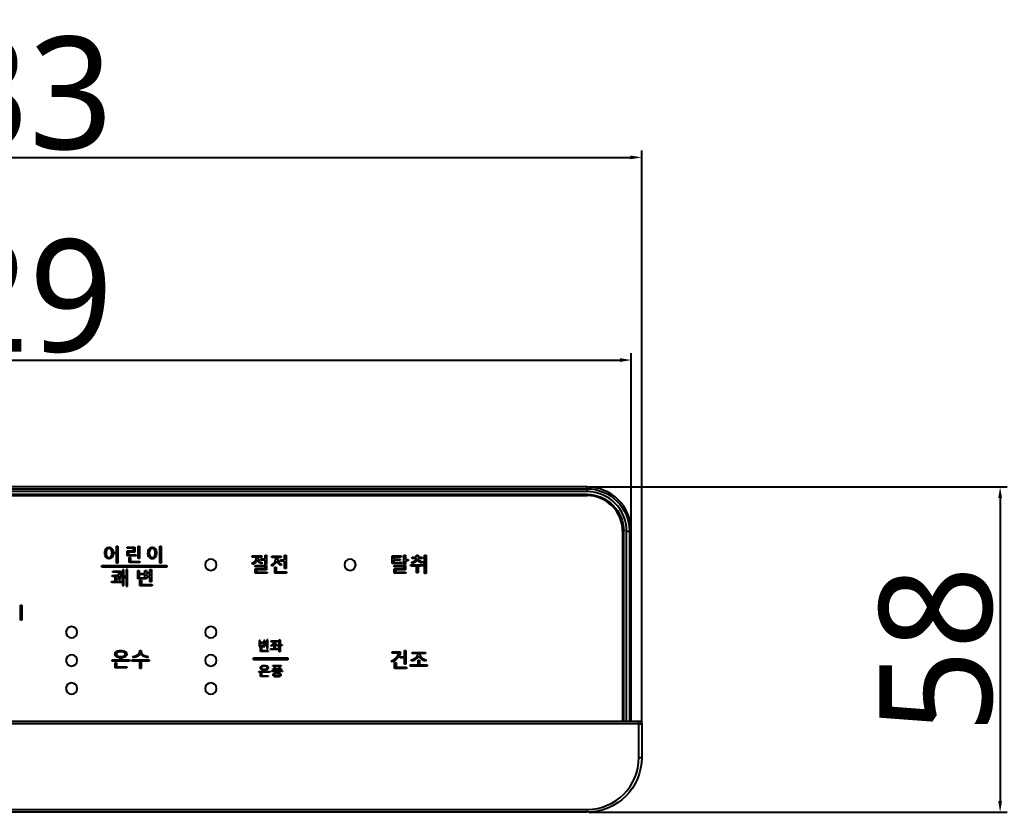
# Model space of a CAD drawing. Header units: millimetres. Extents: x 28 to 2363, y 8 to 1657.
# Drawn here: x 530.9 to 706.9, y 1216.5 to 1357.4 of the extents above; entities that cross this region are included whole.
import ezdxf

# ---------------------------------------------------------------- set-up
doc = ezdxf.new("R2010")
doc.units = ezdxf.units.MM
doc.layers.get('Defpoints').update_dxf_attribs({"linetype": 'CONTINUOUS'})
doc.layers.add('1LINE', color=7, linetype='CONTINUOUS')
doc.styles.add('Annotative', font='malgun.ttf')
doc.dimstyles.new('WOO', dxfattribs={"dimtxt": 20, "dimasz": 2, "dimexe": 1.25, "dimexo": 0.3, "dimgap": 1, "dimtad": 1, "dimdec": 1, "dimzin": 1, "dimdsep": 46, "dimtxsty": 'Annotative', "dimcen": 0, "dimclrd": 1, "dimclre": 1, "dimclrt": 2, "dimadec": 0, "dimazin": 0, "dimtfac": 1, "dimtdec": 1, "dimtofl": 0, "dimtmove": 0, "dimatfit": 3, "dimfxl": 0, "dimarcsym": 0})

# ---------------------------------------------------------------- blocks, each defined once
blk = doc.blocks.new('*D7')
at = {"layer": '1LINE', "color": 1, "lineweight": -2}
for p, q in [((632.02, 1274.36), (706.37, 1274.36)), ((705.12, 1272.36), (705.12, 1218.53)), ((632.02, 1216.53), (706.37, 1216.53))]:
    blk.add_line(p, q, dxfattribs=at)
at = {"layer": '1LINE', "color": 1}
for points in [[(704.79, 1272.36), (705.46, 1272.36), (705.12, 1274.36)], [(704.79, 1218.53), (705.46, 1218.53), (705.12, 1216.53)]]:
    blk.add_solid(points, dxfattribs=at)
at = {"layer": 'Defpoints', "color": 0}
for p in [(631.72, 1274.36), (631.72, 1216.53), (705.12, 1216.53)]:
    blk.add_point(p, dxfattribs=at)
at = {"layer": '1LINE', "color": 2, "insert": (693.79, 1245.45), "char_height": 20, "attachment_point": 5, "rotation": 90, "style": 'Annotative'}
blk.add_mtext('58', dxfattribs=at)
blk = doc.blocks.new('*D8')
at = {"layer": '1LINE', "color": 1, "lineweight": -2}
for p, q in [((410.63, 1266.82), (410.63, 1298.16)), ((639.57, 1266.82), (639.57, 1298.16)), ((412.63, 1296.91), (637.57, 1296.91))]:
    blk.add_line(p, q, dxfattribs=at)
at = {"layer": '1LINE', "color": 1}
for points in [[(412.63, 1297.25), (412.63, 1296.58), (410.63, 1296.91)], [(637.57, 1297.25), (637.57, 1296.58), (639.57, 1296.91)]]:
    blk.add_solid(points, dxfattribs=at)
at = {"layer": 'Defpoints', "color": 0}
for p in [(639.57, 1296.91), (410.63, 1266.52), (639.57, 1266.52)]:
    blk.add_point(p, dxfattribs=at)
at = {"layer": '1LINE', "color": 2, "insert": (525.1, 1308.25), "char_height": 20, "attachment_point": 5, "style": 'Annotative'}
blk.add_mtext('229', dxfattribs=at)
blk = doc.blocks.new('*D10')
at = {"layer": '1LINE', "color": 1, "lineweight": -2}
for p, q in [((408.77, 1232.53), (408.77, 1334.19)), ((641.42, 1232.53), (641.42, 1334.19)), ((410.77, 1332.94), (639.42, 1332.94))]:
    blk.add_line(p, q, dxfattribs=at)
at = {"layer": '1LINE', "color": 1}
for points in [[(410.77, 1333.28), (410.77, 1332.61), (408.77, 1332.94)], [(639.42, 1333.28), (639.42, 1332.61), (641.42, 1332.94)]]:
    blk.add_solid(points, dxfattribs=at)
at = {"layer": 'Defpoints', "color": 0}
for p in [(641.42, 1332.94), (408.77, 1232.23), (641.42, 1232.23)]:
    blk.add_point(p, dxfattribs=at)
at = {"layer": '1LINE', "color": 2, "insert": (525.1, 1344.28), "char_height": 20, "attachment_point": 5, "style": 'Annotative'}
blk.add_mtext('233', dxfattribs=at)

msp = doc.modelspace()

# ---------------------------------------------------------------- linework, layer by layer
at = {"layer": '1LINE', "linetype": 'Continuous'}
for p, q in [((631.72, 1274.36), (418.47, 1274.36)), ((631.72, 1274.03), (631.72, 1274.36)), ((418.47, 1274.03), (631.72, 1274.03)), ((631.72, 1273.53), (418.47, 1273.53)), ((631.72, 1273.02), (418.47, 1273.02)), ((418.47, 1272.82), (631.72, 1272.82)), ((631.72, 1274.03), (631.72, 1273.53)), ((638.02, 1266.52), (638.02, 1232.73)), ((638.22, 1232.73), (638.22, 1266.52)), ((638.73, 1232.73), (638.73, 1266.52)), ((638.73, 1266.52), (639.23, 1266.52)), ((639.57, 1266.52), (639.23, 1266.52)), ((639.23, 1266.52), (639.23, 1232.73)), ((639.57, 1232.73), (639.57, 1266.52)), ((548.07, 1262.72), (548.07, 1263.83)), ((548.07, 1263.83), (548.3, 1263.83)), ((548.3, 1263.83), (548.3, 1260.83)), ((551.93, 1261.64), (551.93, 1263.83)), ((551.93, 1263.83), (552.17, 1263.83)), ((552.17, 1263.83), (552.17, 1261.64)), ((555.77, 1263.83), (556, 1263.83)), ((555.77, 1260.83), (555.77, 1263.83)), ((556, 1263.83), (556, 1260.83)), ((547.52, 1262.72), (548.07, 1262.72)), ((548.07, 1262.51), (547.52, 1262.51)), ((548.07, 1260.83), (548.07, 1262.51)), ((549.99, 1263.67), (551.33, 1263.67)), ((549.99, 1263.46), (549.99, 1263.67)), ((551.1, 1263.46), (549.99, 1263.46)), ((549.99, 1262.08), (549.99, 1262.98)), ((549.99, 1262.98), (551.1, 1262.98)), ((551.33, 1262.78), (550.22, 1262.78)), ((550.22, 1262.78), (550.22, 1262.28)), ((551.1, 1262.98), (551.1, 1263.46)), ((551.33, 1263.67), (551.33, 1262.78)), ((551.59, 1262.33), (551.62, 1262.13)), ((572.21, 1262.09), (573.9, 1262.09)), ((572.21, 1261.87), (572.21, 1262.09)), ((573.9, 1262.09), (573.9, 1261.87)), ((574.49, 1261.55), (574.49, 1262.21)), ((574.49, 1262.21), (574.75, 1262.21)), ((574.75, 1262.21), (574.75, 1260.57)), ((575.69, 1262.03), (577.38, 1262.03)), ((575.69, 1261.8), (575.69, 1262.03)), ((577.38, 1262.03), (577.38, 1261.8)), ((577.97, 1261.38), (577.97, 1262.21)), ((577.97, 1262.21), (578.23, 1262.21)), ((578.23, 1262.21), (578.23, 1259.87)), ((597.1, 1262.11), (598.65, 1262.11)), ((597.1, 1260.72), (597.1, 1262.11)), ((598.65, 1262.11), (598.65, 1261.9)), ((599.18, 1262.25), (599.43, 1262.25)), ((599.18, 1260.55), (599.18, 1262.25)), ((599.43, 1262.25), (599.43, 1261.47)), ((601.41, 1262.25), (601.67, 1262.25)), ((601.41, 1261.87), (601.41, 1262.25)), ((601.67, 1262.25), (601.67, 1261.87)), ((602.85, 1258.97), (602.85, 1262.25)), ((602.85, 1262.25), (603.1, 1262.25)), ((603.1, 1262.25), (603.1, 1258.97)), ((548.3, 1260.83), (548.07, 1260.83)), ((550.32, 1261.82), (550.55, 1261.82)), ((550.32, 1260.91), (550.32, 1261.82)), ((552.25, 1260.91), (550.32, 1260.91)), ((550.55, 1261.82), (550.55, 1261.12)), ((550.55, 1261.12), (552.25, 1261.12)), ((552.17, 1261.64), (551.93, 1261.64)), ((552.25, 1261.12), (552.25, 1260.91)), ((556, 1260.83), (555.77, 1260.83)), ((572.29, 1260.57), (572.11, 1260.74)), ((572.95, 1261.87), (572.21, 1261.87)), ((572.73, 1260.39), (574.75, 1260.39)), ((572.73, 1260.17), (572.73, 1260.39)), ((573.9, 1261.87), (573.2, 1261.87)), ((573.76, 1261.55), (574.49, 1261.55)), ((573.76, 1261.32), (573.76, 1261.55)), ((574.49, 1261.32), (573.76, 1261.32)), ((574.02, 1260.86), (573.85, 1260.66)), ((574.49, 1260.57), (574.49, 1261.32)), ((574.75, 1260.57), (574.49, 1260.57)), ((574.75, 1260.39), (574.75, 1259.6)), ((575.77, 1260.27), (575.58, 1260.45)), ((576.42, 1261.8), (575.69, 1261.8)), ((577.38, 1261.8), (576.67, 1261.8)), ((577.21, 1261.38), (577.97, 1261.38)), ((577.21, 1261.15), (577.21, 1261.38)), ((577.97, 1261.15), (577.21, 1261.15)), ((577.49, 1260.54), (577.32, 1260.36)), ((577.97, 1259.87), (577.97, 1261.15)), ((597.35, 1261.9), (597.35, 1261.53)), ((598.65, 1261.9), (597.35, 1261.9)), ((597.35, 1261.53), (598.48, 1261.53)), ((597.35, 1261.32), (597.35, 1260.94)), ((598.48, 1261.32), (597.35, 1261.32)), ((597.45, 1260.36), (599.43, 1260.36)), ((597.45, 1260.15), (597.45, 1260.36)), ((598.48, 1261.53), (598.48, 1261.32)), ((598.75, 1260.97), (598.77, 1260.76)), ((599.43, 1260.55), (599.18, 1260.55)), ((599.43, 1261.47), (599.93, 1261.47)), ((599.43, 1261.24), (599.43, 1260.55)), ((599.93, 1261.24), (599.43, 1261.24)), ((599.43, 1260.36), (599.43, 1259.59)), ((599.93, 1261.47), (599.93, 1261.24)), ((600.37, 1260.27), (600.35, 1260.49)), ((600.66, 1260.76), (600.5, 1260.96)), ((600.63, 1261.87), (601.41, 1261.87)), ((600.63, 1261.64), (600.63, 1261.87)), ((601.4, 1261.64), (600.63, 1261.64)), ((601.42, 1259.06), (601.42, 1260.28)), ((601.67, 1261.87), (602.43, 1261.87)), ((602.43, 1261.64), (601.67, 1261.64)), ((601.67, 1260.29), (601.67, 1259.06)), ((602.56, 1261.03), (602.41, 1260.82)), ((602.43, 1261.87), (602.43, 1261.64)), ((602.65, 1260.54), (602.67, 1260.32)), ((574.5, 1260.17), (572.73, 1260.17)), ((572.73, 1259.82), (574.5, 1259.82)), ((572.73, 1259), (572.73, 1259.82)), ((574.84, 1259), (572.73, 1259)), ((572.98, 1259.6), (572.98, 1259.23)), ((574.75, 1259.6), (572.98, 1259.6)), ((572.98, 1259.23), (574.84, 1259.23)), ((574.5, 1259.82), (574.5, 1260.17)), ((574.84, 1259.23), (574.84, 1259)), ((576.21, 1260.11), (576.46, 1260.11)), ((576.21, 1259.04), (576.21, 1260.11)), ((578.31, 1259.04), (576.21, 1259.04)), ((576.46, 1260.11), (576.46, 1259.26)), ((576.46, 1259.26), (578.31, 1259.26)), ((578.23, 1259.87), (577.97, 1259.87)), ((578.31, 1259.26), (578.31, 1259.04)), ((599.18, 1260.15), (597.45, 1260.15)), ((597.45, 1259.8), (599.18, 1259.8)), ((597.45, 1259.01), (597.45, 1259.8)), ((599.52, 1259.01), (597.45, 1259.01)), ((597.69, 1259.59), (597.69, 1259.22)), ((599.43, 1259.59), (597.69, 1259.59)), ((597.69, 1259.22), (599.52, 1259.22)), ((599.18, 1259.8), (599.18, 1260.15)), ((599.52, 1259.22), (599.52, 1259.01)), ((601.67, 1259.06), (601.42, 1259.06)), ((603.1, 1258.97), (602.85, 1258.97)), ((531.04, 1250.65), (531.04, 1253.34)), ((531.04, 1253.34), (531.25, 1253.34)), ((531.25, 1253.34), (531.25, 1250.65)), ((531.25, 1250.65), (531.04, 1250.65)), ((573.6, 1247.08), (573.44, 1247.08)), ((573.44, 1247.08), (573.44, 1245.98)), ((573.6, 1246.69), (573.6, 1247.08)), ((574.26, 1246.69), (573.6, 1246.69)), ((574.26, 1246.54), (573.6, 1246.54)), ((573.6, 1246.54), (573.6, 1246.13)), ((574.42, 1247.08), (574.26, 1247.08)), ((574.26, 1247.08), (574.26, 1246.69)), ((574.26, 1246.13), (574.26, 1246.54)), ((574.42, 1246.81), (574.42, 1247.08)), ((574.82, 1246.81), (574.42, 1246.81)), ((574.42, 1246.67), (574.42, 1246.34)), ((574.82, 1246.67), (574.42, 1246.67)), ((574.42, 1246.34), (574.82, 1246.34)), ((574.42, 1245.98), (574.42, 1246.2)), ((574.42, 1246.2), (574.82, 1246.2)), ((574.99, 1247.18), (574.82, 1247.18)), ((574.82, 1247.18), (574.82, 1246.81)), ((574.82, 1246.34), (574.82, 1246.67)), ((574.82, 1246.2), (574.82, 1245.63)), ((574.99, 1245.63), (574.99, 1247.18)), ((575.59, 1246.05), (575.5, 1246.19)), ((575.58, 1246.83), (575.58, 1246.98)), ((575.58, 1246.98), (576.73, 1246.98)), ((576.08, 1246.83), (575.58, 1246.83)), ((576.73, 1246.83), (576.24, 1246.83)), ((576.73, 1246.98), (576.73, 1246.83)), ((576.81, 1246.21), (576.73, 1246.07)), ((577.02, 1247.18), (577.18, 1247.18)), ((577.02, 1245.05), (577.02, 1247.18)), ((577.18, 1247.18), (577.18, 1246.31)), ((577.18, 1246.31), (577.53, 1246.31)), ((577.53, 1246.31), (577.53, 1246.16)), ((552.22, 1245.25), (552.47, 1245.25)), ((573.44, 1245.98), (574.42, 1245.98)), ((573.6, 1246.13), (574.26, 1246.13)), ((573.69, 1245.8), (573.85, 1245.8)), ((573.69, 1245.11), (573.69, 1245.8)), ((575.05, 1245.11), (573.69, 1245.11)), ((573.85, 1245.8), (573.85, 1245.26)), ((573.85, 1245.26), (575.05, 1245.26)), ((574.82, 1245.63), (574.99, 1245.63)), ((575.05, 1245.26), (575.05, 1245.11)), ((575.47, 1245.44), (575.45, 1245.58)), ((576.08, 1246.08), (576.25, 1246.08)), ((576.08, 1245.59), (576.08, 1246.08)), ((576.25, 1246.08), (576.25, 1245.59)), ((576.88, 1245.62), (576.89, 1245.48)), ((577.18, 1245.05), (577.02, 1245.05)), ((577.18, 1246.16), (577.18, 1245.05)), ((577.53, 1246.16), (577.18, 1246.16)), ((597.09, 1245.04), (598.55, 1245.04)), ((597.09, 1244.81), (597.09, 1245.04)), ((598.25, 1244.81), (597.09, 1244.81)), ((599.27, 1244.17), (599.27, 1245.25)), ((599.27, 1245.25), (599.53, 1245.25)), ((599.53, 1245.25), (599.53, 1242.85)), ((600.62, 1244.72), (600.62, 1244.94)), ((600.62, 1244.94), (602.98, 1244.94)), ((601.67, 1244.72), (600.62, 1244.72)), ((602.98, 1244.72), (601.93, 1244.72)), ((602.98, 1244.94), (602.98, 1244.72)), ((547.33, 1243.39), (547.33, 1243.61)), ((547.33, 1243.61), (548.73, 1243.61)), ((550.38, 1243.39), (547.33, 1243.39)), ((547.83, 1243.1), (548.08, 1243.1)), ((547.83, 1242.18), (547.83, 1243.1)), ((548.08, 1243.1), (548.08, 1242.4)), ((548.73, 1243.61), (548.73, 1243.99)), ((548.98, 1243.99), (548.98, 1243.61)), ((548.98, 1243.61), (550.38, 1243.61)), ((550.38, 1243.61), (550.38, 1243.39)), ((550.82, 1243.37), (550.82, 1243.6)), ((550.82, 1243.6), (553.87, 1243.6)), ((552.22, 1243.37), (550.82, 1243.37)), ((551.1, 1243.98), (550.95, 1244.2)), ((552.22, 1242.07), (552.22, 1243.37)), ((552.47, 1243.37), (552.47, 1242.07)), ((553.87, 1243.37), (552.47, 1243.37)), ((553.74, 1244.21), (553.59, 1244)), ((553.87, 1243.6), (553.87, 1243.37)), ((572.43, 1243.95), (578.53, 1243.95)), ((572.43, 1243.61), (572.43, 1243.95)), ((578.53, 1243.61), (572.43, 1243.61)), ((578.53, 1243.95), (578.53, 1243.61)), ((597.05, 1243.22), (596.88, 1243.42)), ((597.52, 1243.13), (597.77, 1243.13)), ((597.52, 1242.1), (597.52, 1243.13)), ((597.77, 1243.13), (597.77, 1242.33)), ((598.52, 1244.17), (599.27, 1244.17)), ((598.52, 1243.95), (598.52, 1244.17)), ((599.27, 1243.95), (598.52, 1243.95)), ((599.27, 1242.85), (599.27, 1243.95)), ((599.53, 1242.85), (599.27, 1242.85)), ((600.28, 1242.71), (601.67, 1242.71)), ((600.28, 1242.49), (600.28, 1242.71)), ((600.59, 1243.38), (600.41, 1243.59)), ((601.67, 1243.54), (601.93, 1243.54)), ((601.67, 1242.71), (601.67, 1243.54)), ((601.93, 1243.54), (601.93, 1242.71)), ((601.93, 1242.71), (603.32, 1242.71)), ((603.19, 1243.59), (603.01, 1243.38)), ((603.32, 1242.71), (603.32, 1242.49)), ((549.95, 1242.18), (547.83, 1242.18)), ((548.08, 1242.4), (549.95, 1242.4)), ((549.95, 1242.4), (549.95, 1242.18)), ((552.47, 1242.07), (552.22, 1242.07)), ((573.37, 1241.41), (573.37, 1241.56)), ((573.37, 1241.56), (574.27, 1241.56)), ((575.34, 1241.41), (573.37, 1241.41)), ((573.69, 1241.22), (573.85, 1241.22)), ((573.69, 1240.63), (573.69, 1241.22)), ((573.85, 1241.22), (573.85, 1240.77)), ((574.27, 1241.56), (574.27, 1241.8)), ((574.44, 1241.8), (574.44, 1241.56)), ((574.44, 1241.56), (575.34, 1241.56)), ((575.34, 1241.56), (575.34, 1241.41)), ((575.63, 1241.69), (577.6, 1241.69)), ((575.63, 1241.54), (575.63, 1241.69)), ((576.53, 1241.54), (575.63, 1241.54)), ((575.84, 1242.02), (576.16, 1242.02)), ((575.84, 1241.88), (575.84, 1242.02)), ((577.39, 1241.88), (575.84, 1241.88)), ((575.87, 1242.48), (575.87, 1242.63)), ((575.87, 1242.63), (577.36, 1242.63)), ((577.36, 1242.48), (575.87, 1242.48)), ((576.14, 1242.4), (576.3, 1242.4)), ((576.16, 1242.02), (576.14, 1242.4)), ((576.3, 1242.4), (576.33, 1242.02)), ((576.33, 1242.02), (576.9, 1242.02)), ((576.53, 1241.33), (576.53, 1241.54)), ((576.7, 1241.54), (576.7, 1241.33)), ((577.6, 1241.54), (576.7, 1241.54)), ((576.9, 1242.02), (576.93, 1242.4)), ((576.93, 1242.4), (577.09, 1242.4)), ((577.09, 1242.4), (577.07, 1242.02)), ((577.07, 1242.02), (577.39, 1242.02)), ((577.36, 1242.63), (577.36, 1242.48)), ((577.39, 1242.02), (577.39, 1241.88)), ((577.6, 1241.69), (577.6, 1241.54)), ((599.62, 1242.1), (597.52, 1242.1)), ((597.77, 1242.33), (599.62, 1242.33)), ((599.62, 1242.33), (599.62, 1242.1)), ((603.32, 1242.49), (600.28, 1242.49)), ((575.06, 1240.63), (573.69, 1240.63)), ((573.85, 1240.77), (575.06, 1240.77)), ((575.06, 1240.77), (575.06, 1240.63)), ((409.27, 1232.73), (640.92, 1232.73)), ((640.92, 1232.23), (409.27, 1232.23)), ((617.7, 1232.73), (617.68, 1232.76)), ((618.77, 1232.76), (618.75, 1232.73)), ((640.92, 1232.23), (640.92, 1232.73)), ((640.92, 1226.23), (640.92, 1232.23)), ((640.92, 1232.23), (641.42, 1232.23)), ((641.42, 1232.23), (641.42, 1226.23)), ((640.92, 1226.23), (641.42, 1226.23)), ((418.47, 1217.03), (631.72, 1217.03)), ((631.72, 1216.53), (418.47, 1216.53)), ((631.72, 1217.03), (631.72, 1216.53))]:
    msp.add_line(p, q, dxfattribs=at)
at = {"layer": '1LINE', "linetype": 'Continuous', "extrusion": (0, 0, -1)}
for centre in [(-564.85, 1260.52), (-589.6, 1260.52), (-540.1, 1248.52), (-564.85, 1248.52), (-540.1, 1243.52), (-564.85, 1243.52), (-540.1, 1238.52), (-564.85, 1238.52)]:
    msp.add_circle(centre, 1, dxfattribs=at)
at = {"layer": '1LINE', "linetype": 'Continuous'}
for centre, radius, start, end in [((631.72, 1266.52), 7.84, 0, 90), ((631.72, 1266.52), 7.01, 0, 90), ((631.72, 1266.52), 6.3, 0, 90), ((631.72, 1226.23), 9.2, 270, 0)]:
    msp.add_arc(centre, radius, start, end, dxfattribs=at)
at = {"layer": '1LINE', "linetype": 'Continuous', "extrusion": (0, 0, -1)}
for centre, radius, start, end in [((-631.72, 1266.52), 7.51, 90, 180), ((-631.72, 1266.52), 6.5, 90, 180), ((-640.92, 1232.23), 0.5, 90, 180), ((-631.72, 1226.23), 9.7, 180, 270)]:
    msp.add_arc(centre, radius, start, end, dxfattribs=at)
at = {"layer": '1LINE', "linetype": 'Continuous'}
for points, knots in [([(547.52, 1262.51), (547.5, 1262.21), (547.43, 1261.99), (547.15, 1261.67), (546.97, 1261.59), (546.53, 1261.59), (546.35, 1261.68), (546.07, 1262.04), (546, 1262.29), (546, 1262.93), (546.07, 1263.18), (546.35, 1263.54), (546.53, 1263.63), (546.98, 1263.63), (547.15, 1263.55), (547.42, 1263.23), (547.5, 1263.01), (547.52, 1262.72)], [0, 0, 0, 0, 0.119435, 0.119435, 0.239171, 0.239171, 0.368453, 0.368453, 0.497808, 0.497808, 0.6286, 0.6286, 0.759393, 0.759393, 0.879849, 0.879849, 1, 1, 1, 1]), ([(547.15, 1263.2), (547.05, 1263.35), (546.92, 1263.42), (546.6, 1263.42), (546.47, 1263.35), (546.28, 1263.05), (546.23, 1262.86), (546.23, 1262.36), (546.28, 1262.16), (546.38, 1262.02)], [0, 0, 0, 0, 0.250223, 0.250223, 0.501543, 0.501543, 0.751476, 0.751476, 1, 1, 1, 1]), ([(546.38, 1262.02), (546.48, 1261.87), (546.61, 1261.79), (546.92, 1261.79), (547.05, 1261.87), (547.25, 1262.17), (547.29, 1262.36), (547.29, 1262.86), (547.25, 1263.05), (547.15, 1263.2)], [0, 0, 0, 0, 0.249838, 0.249838, 0.497445, 0.497445, 0.745859, 0.745859, 1, 1, 1, 1]), ([(551.62, 1262.13), (551.46, 1262.11), (551.31, 1262.09), (551.02, 1262.08), (550.63, 1262.08), (549.99, 1262.08)], [0, 0, 0, 0, 0.501166, 0.501166, 1, 1, 1, 1]), ([(550.22, 1262.28), (550.7, 1262.28), (551.02, 1262.29), (551.33, 1262.3), (551.47, 1262.31), (551.59, 1262.33)], [0, 0, 0, 0, 0.498868, 0.498868, 1, 1, 1, 1]), ([(555, 1261.86), (554.86, 1261.68), (554.67, 1261.58), (554.21, 1261.58), (554.03, 1261.68), (553.75, 1262.04), (553.68, 1262.29), (553.68, 1262.93), (553.75, 1263.18), (553.89, 1263.36)], [0, 0, 0, 0, 0.249298, 0.249298, 0.497832, 0.497832, 0.746965, 0.746965, 1, 1, 1, 1]), ([(553.89, 1263.36), (554.03, 1263.54), (554.21, 1263.63), (554.67, 1263.63), (554.86, 1263.54), (555.14, 1263.18), (555.21, 1262.93), (555.21, 1262.29), (555.14, 1262.04), (555, 1261.86)], [0, 0, 0, 0, 0.251997, 0.251997, 0.502467, 0.502467, 0.752334, 0.752334, 1, 1, 1, 1]), ([(554.83, 1263.2), (554.73, 1263.35), (554.6, 1263.42), (554.28, 1263.42), (554.15, 1263.35), (553.95, 1263.05), (553.9, 1262.85), (553.9, 1262.36), (553.95, 1262.17), (554.05, 1262.02)], [0, 0, 0, 0, 0.25118, 0.25118, 0.501263, 0.501263, 0.751346, 0.751346, 1, 1, 1, 1]), ([(554.05, 1262.02), (554.15, 1261.87), (554.28, 1261.79), (554.6, 1261.79), (554.73, 1261.87), (554.93, 1262.17), (554.98, 1262.36), (554.98, 1262.85), (554.93, 1263.05), (554.83, 1263.2)], [0, 0, 0, 0, 0.250776, 0.250776, 0.499324, 0.499324, 0.747871, 0.747871, 1, 1, 1, 1]), ([(572.11, 1260.74), (572.37, 1260.86), (572.57, 1261.01), (572.87, 1261.38), (572.95, 1261.58), (572.95, 1261.81), (572.95, 1261.84), (572.95, 1261.87)], [0, 0, 0, 0, 0.467023, 0.467023, 0.933864, 0.933864, 1, 1, 1, 1]), ([(573.85, 1260.66), (573.69, 1260.73), (573.54, 1260.83), (573.24, 1261.08), (573.14, 1261.2), (573.07, 1261.32)], [0, 0, 0, 0, 0.499463, 0.499463, 1, 1, 1, 1]), ([(573.2, 1261.87), (573.2, 1261.84), (573.2, 1261.81), (573.2, 1261.58), (573.28, 1261.4), (573.6, 1261.06), (573.79, 1260.93), (574.02, 1260.86)], [0, 0, 0, 0, 0.067248, 0.067248, 0.534526, 0.534526, 1, 1, 1, 1]), ([(575.58, 1260.45), (575.82, 1260.57), (576.02, 1260.74), (576.34, 1261.21), (576.42, 1261.44), (576.42, 1261.72), (576.42, 1261.76), (576.42, 1261.8)], [0, 0, 0, 0, 0.460873, 0.460873, 0.921746, 0.921746, 1, 1, 1, 1]), ([(576.55, 1261.17), (576.49, 1261.02), (576.38, 1260.86), (576.07, 1260.49), (575.92, 1260.36), (575.77, 1260.27)], [0, 0, 0, 0, 0.499061, 0.499061, 1, 1, 1, 1]), ([(577.32, 1260.36), (577.16, 1260.46), (577.01, 1260.59), (576.72, 1260.9), (576.61, 1261.04), (576.55, 1261.17)], [0, 0, 0, 0, 0.499494, 0.499494, 1, 1, 1, 1]), ([(576.67, 1261.8), (576.67, 1261.76), (576.67, 1261.72), (576.67, 1261.46), (576.75, 1261.24), (577.09, 1260.8), (577.28, 1260.64), (577.49, 1260.54)], [0, 0, 0, 0, 0.084902, 0.084902, 0.542034, 0.542034, 1, 1, 1, 1]), ([(598.77, 1260.76), (598.66, 1260.75), (598.55, 1260.75), (598.22, 1260.73), (598, 1260.73), (597.55, 1260.72), (597.32, 1260.72), (597.1, 1260.72)], [0, 0, 0, 0, 0.194327, 0.194327, 0.597078, 0.597078, 1, 1, 1, 1]), ([(597.35, 1260.94), (597.5, 1260.94), (597.65, 1260.94), (597.95, 1260.94), (598.11, 1260.94), (598.43, 1260.95), (598.59, 1260.96), (598.75, 1260.97)], [0, 0, 0, 0, 0.316278, 0.316278, 0.657983, 0.657983, 1, 1, 1, 1]), ([(600.35, 1260.49), (600.62, 1260.49), (600.89, 1260.5), (601.41, 1260.5), (601.66, 1260.51), (602.16, 1260.52), (602.41, 1260.53), (602.65, 1260.54)], [0, 0, 0, 0, 0.351746, 0.351746, 0.675831, 0.675831, 1, 1, 1, 1]), ([(601.42, 1260.28), (601.28, 1260.28), (601.15, 1260.28), (600.91, 1260.28), (600.8, 1260.27), (600.59, 1260.27), (600.48, 1260.27), (600.37, 1260.27)], [0, 0, 0, 0, 0.389651, 0.389651, 0.694819, 0.694819, 1, 1, 1, 1]), ([(600.5, 1260.96), (600.65, 1260.98), (600.81, 1261.03), (601.05, 1261.16), (601.14, 1261.22), (601.27, 1261.35), (601.31, 1261.41), (601.37, 1261.52), (601.39, 1261.58), (601.4, 1261.64)], [0, 0, 0, 0, 0.393389, 0.393389, 0.679789, 0.679789, 0.845673, 0.845673, 1, 1, 1, 1]), ([(601.54, 1261.33), (601.5, 1261.26), (601.44, 1261.2), (601.26, 1261.03), (601.11, 1260.94), (600.87, 1260.82), (600.76, 1260.78), (600.66, 1260.76)], [0, 0, 0, 0, 0.234642, 0.234642, 0.698684, 0.698684, 1, 1, 1, 1]), ([(602.41, 1260.82), (602.24, 1260.85), (602.08, 1260.91), (601.85, 1261.04), (601.78, 1261.09), (601.65, 1261.2), (601.58, 1261.26), (601.54, 1261.33)], [0, 0, 0, 0, 0.500953, 0.500953, 0.744018, 0.744018, 1, 1, 1, 1]), ([(601.67, 1261.64), (601.68, 1261.59), (601.7, 1261.53), (601.75, 1261.44), (601.79, 1261.39), (601.9, 1261.28), (601.99, 1261.22), (602.22, 1261.1), (602.36, 1261.06), (602.52, 1261.03), (602.54, 1261.03), (602.56, 1261.03)], [0, 0, 0, 0, 0.144987, 0.144987, 0.288061, 0.288061, 0.56422, 0.56422, 0.947456, 0.947456, 1, 1, 1, 1]), ([(602.67, 1260.32), (602.6, 1260.32), (602.54, 1260.31), (602.39, 1260.31), (602.31, 1260.31), (602.13, 1260.3), (602.03, 1260.3), (601.84, 1260.29), (601.76, 1260.29), (601.67, 1260.29)], [0, 0, 0, 0, 0.20028, 0.20028, 0.43803, 0.43803, 0.749976, 0.749976, 1, 1, 1, 1]), ([(548.79, 1259.37), (548.79, 1259.29), (548.79, 1259.21), (548.79, 1258.54), (548.77, 1258.13), (548.75, 1257.9)], [0, 0, 0, 0, 0.121348, 0.121348, 1, 1, 1, 1]), ([(547.2, 1257.55), (547.3, 1257.55), (547.39, 1257.55), (547.6, 1257.55), (547.71, 1257.55), (547.84, 1257.56)], [0, 0, 0, 0, 0.463198, 0.463198, 1, 1, 1, 1]), ([(575.5, 1246.19), (575.58, 1246.21), (575.66, 1246.24), (575.82, 1246.33), (575.9, 1246.4), (575.99, 1246.52), (576.02, 1246.57), (576.07, 1246.68), (576.08, 1246.74), (576.08, 1246.81), (576.08, 1246.82), (576.08, 1246.83)], [0, 0, 0, 0, 0.276133, 0.276133, 0.5932, 0.5932, 0.77615, 0.77615, 0.966288, 0.966288, 1, 1, 1, 1]), ([(576.16, 1246.5), (576.13, 1246.43), (576.08, 1246.38), (575.98, 1246.28), (575.92, 1246.24), (575.78, 1246.14), (575.69, 1246.09), (575.59, 1246.05)], [0, 0, 0, 0, 0.292635, 0.292635, 0.579294, 0.579294, 1, 1, 1, 1]), ([(576.73, 1246.07), (576.61, 1246.11), (576.49, 1246.17), (576.34, 1246.28), (576.3, 1246.31), (576.22, 1246.4), (576.19, 1246.44), (576.16, 1246.5)], [0, 0, 0, 0, 0.527495, 0.527495, 0.758096, 0.758096, 1, 1, 1, 1]), ([(576.24, 1246.83), (576.24, 1246.77), (576.23, 1246.72), (576.27, 1246.61), (576.3, 1246.56), (576.39, 1246.44), (576.46, 1246.37), (576.61, 1246.27), (576.69, 1246.24), (576.79, 1246.21), (576.8, 1246.21), (576.81, 1246.21)], [0, 0, 0, 0, 0.18066, 0.18066, 0.36241, 0.36241, 0.673364, 0.673364, 0.963146, 0.963146, 1, 1, 1, 1]), ([(548.73, 1243.99), (548.56, 1244), (548.39, 1244.03), (548.17, 1244.11), (548.1, 1244.15), (547.98, 1244.24), (547.93, 1244.29), (547.86, 1244.4), (547.84, 1244.45), (547.81, 1244.56), (547.81, 1244.62), (547.82, 1244.73), (547.83, 1244.8), (547.88, 1244.91), (547.92, 1244.96), (548.01, 1245.05), (548.08, 1245.1), (548.26, 1245.19), (548.37, 1245.22), (548.73, 1245.28), (548.99, 1245.28), (549.31, 1245.23), (549.4, 1245.2), (549.57, 1245.14), (549.65, 1245.09), (549.76, 1244.99), (549.8, 1244.94), (549.86, 1244.84), (549.88, 1244.78), (549.9, 1244.67), (549.9, 1244.61), (549.89, 1244.49), (549.86, 1244.43), (549.81, 1244.33), (549.77, 1244.28), (549.67, 1244.19), (549.6, 1244.14), (549.4, 1244.05), (549.27, 1244.02), (549.09, 1244), (549.04, 1244), (548.98, 1243.99)], [0, 0, 0, 0, 0.096553, 0.096553, 0.138814, 0.138814, 0.181491, 0.181491, 0.213548, 0.213548, 0.245443, 0.245443, 0.281755, 0.281755, 0.315206, 0.315206, 0.360425, 0.360425, 0.429719, 0.429719, 0.572094, 0.572094, 0.623875, 0.623875, 0.676332, 0.676332, 0.710205, 0.710205, 0.744299, 0.744299, 0.776321, 0.776321, 0.814119, 0.814119, 0.84621, 0.84621, 0.893958, 0.893958, 0.969133, 0.969133, 1, 1, 1, 1]), ([(548.73, 1243.99), (548.43, 1244.01), (548.2, 1244.07), (547.89, 1244.3), (547.81, 1244.45), (547.81, 1244.83), (547.9, 1244.98), (548.27, 1245.21), (548.53, 1245.27), (549.18, 1245.27), (549.44, 1245.21), (549.81, 1244.98), (549.9, 1244.83), (549.9, 1244.45), (549.82, 1244.3), (549.51, 1244.07), (549.28, 1244.01), (548.98, 1243.99)], [0, 0, 0, 0, 0.118723, 0.118723, 0.23753, 0.23753, 0.369111, 0.369111, 0.500485, 0.500485, 0.631604, 0.631604, 0.762931, 0.762931, 0.881507, 0.881507, 1, 1, 1, 1]), ([(549.43, 1244.94), (549.36, 1244.98), (549.28, 1245.01), (549.03, 1245.06), (548.85, 1245.06), (548.6, 1245.04), (548.52, 1245.03), (548.37, 1244.99), (548.3, 1244.96), (548.2, 1244.89), (548.17, 1244.86), (548.12, 1244.8), (548.1, 1244.76), (548.08, 1244.69), (548.08, 1244.66), (548.08, 1244.58), (548.08, 1244.54), (548.11, 1244.48), (548.13, 1244.44), (548.19, 1244.38), (548.23, 1244.35), (548.27, 1244.33), (548.28, 1244.32), (548.28, 1244.32)], [0, 0, 0, 0, 0.125999, 0.125999, 0.392563, 0.392563, 0.510316, 0.510316, 0.629762, 0.629762, 0.690598, 0.690598, 0.752363, 0.752363, 0.805864, 0.805864, 0.864116, 0.864116, 0.919325, 0.919325, 0.991531, 0.991531, 1, 1, 1, 1]), ([(548.28, 1244.32), (548.35, 1244.28), (548.43, 1244.25), (548.69, 1244.2), (548.87, 1244.2), (549.12, 1244.22), (549.19, 1244.23), (549.33, 1244.27), (549.41, 1244.3), (549.5, 1244.37), (549.53, 1244.39), (549.59, 1244.45), (549.61, 1244.49), (549.63, 1244.56), (549.63, 1244.6), (549.63, 1244.67), (549.63, 1244.71), (549.6, 1244.78), (549.58, 1244.81), (549.53, 1244.87), (549.49, 1244.9), (549.44, 1244.93), (549.44, 1244.94), (549.43, 1244.94)], [0, 0, 0, 0, 0.126884, 0.126884, 0.39742, 0.39742, 0.510502, 0.510502, 0.625029, 0.625029, 0.686421, 0.686421, 0.748821, 0.748821, 0.802308, 0.802308, 0.858729, 0.858729, 0.915887, 0.915887, 0.986339, 0.986339, 1, 1, 1, 1]), ([(550.95, 1244.2), (551.18, 1244.22), (551.41, 1244.29), (551.74, 1244.45), (551.86, 1244.53), (552.03, 1244.68), (552.08, 1244.74), (552.16, 1244.86), (552.19, 1244.92), (552.22, 1245.07), (552.22, 1245.16), (552.22, 1245.25)], [0, 0, 0, 0, 0.386565, 0.386565, 0.617094, 0.617094, 0.750645, 0.750645, 0.854369, 0.854369, 1, 1, 1, 1]), ([(552.34, 1244.7), (552.29, 1244.6), (552.2, 1244.52), (551.92, 1244.3), (551.72, 1244.18), (551.37, 1244.05), (551.24, 1244.01), (551.1, 1243.98)], [0, 0, 0, 0, 0.241791, 0.241791, 0.719843, 0.719843, 1, 1, 1, 1]), ([(553.59, 1244), (553.38, 1244.03), (553.16, 1244.1), (552.8, 1244.28), (552.63, 1244.39), (552.44, 1244.57), (552.38, 1244.63), (552.34, 1244.7)], [0, 0, 0, 0, 0.448506, 0.448506, 0.837341, 0.837341, 1, 1, 1, 1]), ([(552.47, 1245.25), (552.47, 1245.15), (552.46, 1245.05), (552.51, 1244.89), (552.55, 1244.82), (552.66, 1244.67), (552.74, 1244.6), (552.98, 1244.43), (553.14, 1244.35), (553.46, 1244.25), (553.6, 1244.23), (553.74, 1244.21)], [0, 0, 0, 0, 0.159853, 0.159853, 0.282346, 0.282346, 0.461201, 0.461201, 0.762946, 0.762946, 1, 1, 1, 1]), ([(575.45, 1245.58), (575.51, 1245.58), (575.58, 1245.58), (575.72, 1245.58), (575.79, 1245.58), (575.94, 1245.59), (576.01, 1245.59), (576.08, 1245.59)], [0, 0, 0, 0, 0.315999, 0.315999, 0.657982, 0.657982, 1, 1, 1, 1]), ([(576.89, 1245.48), (576.71, 1245.46), (576.54, 1245.46), (576.21, 1245.45), (576.06, 1245.45), (575.77, 1245.44), (575.62, 1245.44), (575.47, 1245.44)], [0, 0, 0, 0, 0.370209, 0.370209, 0.685089, 0.685089, 1, 1, 1, 1]), ([(576.25, 1245.59), (576.32, 1245.6), (576.4, 1245.6), (576.54, 1245.6), (576.61, 1245.61), (576.75, 1245.61), (576.81, 1245.62), (576.88, 1245.62)], [0, 0, 0, 0, 0.361005, 0.361005, 0.680425, 0.680425, 1, 1, 1, 1]), ([(596.88, 1243.42), (597.13, 1243.51), (597.37, 1243.64), (597.75, 1243.94), (597.9, 1244.09), (598.13, 1244.43), (598.21, 1244.62), (598.25, 1244.81)], [0, 0, 0, 0, 0.393187, 0.393187, 0.709393, 0.709393, 1, 1, 1, 1]), ([(598.55, 1245.04), (598.52, 1244.82), (598.46, 1244.6), (598.27, 1244.19), (598.13, 1244.01), (597.77, 1243.63), (597.52, 1243.45), (597.18, 1243.28), (597.12, 1243.25), (597.05, 1243.22)], [0, 0, 0, 0, 0.27151, 0.27151, 0.542782, 0.542782, 0.910419, 0.910419, 1, 1, 1, 1]), ([(600.41, 1243.59), (600.63, 1243.64), (600.85, 1243.72), (601.23, 1243.95), (601.39, 1244.1), (601.56, 1244.35), (601.61, 1244.42), (601.66, 1244.57), (601.67, 1244.65), (601.67, 1244.72)], [0, 0, 0, 0, 0.378487, 0.378487, 0.738629, 0.738629, 0.880929, 0.880929, 1, 1, 1, 1]), ([(601.93, 1244.72), (601.93, 1244.64), (601.94, 1244.57), (602, 1244.4), (602.05, 1244.32), (602.23, 1244.09), (602.37, 1243.96), (602.73, 1243.73), (602.96, 1243.65), (603.19, 1243.59)], [0, 0, 0, 0, 0.124618, 0.124618, 0.28845, 0.28845, 0.60231, 0.60231, 1, 1, 1, 1]), ([(601.8, 1244.28), (601.74, 1244.16), (601.65, 1244.06), (601.37, 1243.78), (601.14, 1243.63), (600.8, 1243.46), (600.7, 1243.42), (600.59, 1243.38)], [0, 0, 0, 0, 0.259405, 0.259405, 0.77801, 0.77801, 1, 1, 1, 1]), ([(603.01, 1243.38), (602.77, 1243.46), (602.53, 1243.58), (602.22, 1243.8), (602.12, 1243.88), (601.94, 1244.06), (601.86, 1244.16), (601.8, 1244.28)], [0, 0, 0, 0, 0.50282, 0.50282, 0.745046, 0.745046, 1, 1, 1, 1]), ([(574.27, 1241.8), (574.16, 1241.81), (574.05, 1241.82), (573.91, 1241.88), (573.87, 1241.9), (573.79, 1241.96), (573.76, 1242), (573.71, 1242.07), (573.7, 1242.1), (573.68, 1242.17), (573.68, 1242.21), (573.68, 1242.28), (573.69, 1242.32), (573.73, 1242.39), (573.75, 1242.43), (573.81, 1242.49), (573.85, 1242.52), (573.97, 1242.58), (574.04, 1242.6), (574.28, 1242.64), (574.44, 1242.64), (574.65, 1242.6), (574.71, 1242.59), (574.82, 1242.54), (574.87, 1242.51), (574.94, 1242.45), (574.97, 1242.42), (575.01, 1242.35), (575.02, 1242.32), (575.03, 1242.24), (575.03, 1242.21), (575.02, 1242.13), (575.01, 1242.09), (574.97, 1242.02), (574.95, 1241.99), (574.88, 1241.93), (574.83, 1241.9), (574.71, 1241.84), (574.63, 1241.82), (574.51, 1241.81), (574.47, 1241.8), (574.44, 1241.8)], [0, 0, 0, 0, 0.096553, 0.096553, 0.138814, 0.138814, 0.181491, 0.181491, 0.213548, 0.213548, 0.245443, 0.245443, 0.281755, 0.281755, 0.315206, 0.315206, 0.360425, 0.360425, 0.429719, 0.429719, 0.572094, 0.572094, 0.623875, 0.623875, 0.676332, 0.676332, 0.710205, 0.710205, 0.744299, 0.744299, 0.776321, 0.776321, 0.814119, 0.814119, 0.84621, 0.84621, 0.893958, 0.893958, 0.969133, 0.969133, 1, 1, 1, 1]), ([(574.27, 1241.8), (574.08, 1241.81), (573.93, 1241.85), (573.73, 1242), (573.68, 1242.1), (573.68, 1242.34), (573.74, 1242.44), (573.98, 1242.59), (574.14, 1242.63), (574.57, 1242.63), (574.73, 1242.59), (574.97, 1242.44), (575.03, 1242.34), (575.03, 1242.1), (574.98, 1242), (574.78, 1241.86), (574.63, 1241.81), (574.44, 1241.8)], [0, 0, 0, 0, 0.118723, 0.118723, 0.23753, 0.23753, 0.369111, 0.369111, 0.500485, 0.500485, 0.631604, 0.631604, 0.762931, 0.762931, 0.881507, 0.881507, 1, 1, 1, 1]), ([(574.73, 1242.42), (574.68, 1242.44), (574.63, 1242.46), (574.47, 1242.49), (574.35, 1242.5), (574.19, 1242.48), (574.14, 1242.47), (574.04, 1242.45), (573.99, 1242.43), (573.93, 1242.38), (573.91, 1242.37), (573.88, 1242.33), (573.87, 1242.3), (573.85, 1242.26), (573.85, 1242.23), (573.85, 1242.19), (573.86, 1242.16), (573.87, 1242.12), (573.89, 1242.1), (573.92, 1242.05), (573.95, 1242.04), (573.98, 1242.02), (573.98, 1242.02), (573.98, 1242.01)], [0, 0, 0, 0, 0.125999, 0.125999, 0.392563, 0.392563, 0.510316, 0.510316, 0.629762, 0.629762, 0.690598, 0.690598, 0.752363, 0.752363, 0.805864, 0.805864, 0.864116, 0.864116, 0.919325, 0.919325, 0.991531, 0.991531, 1, 1, 1, 1]), ([(573.98, 1242.01), (574.03, 1241.99), (574.08, 1241.97), (574.25, 1241.94), (574.36, 1241.94), (574.52, 1241.95), (574.57, 1241.96), (574.67, 1241.98), (574.71, 1242), (574.77, 1242.04), (574.79, 1242.06), (574.83, 1242.1), (574.84, 1242.12), (574.86, 1242.17), (574.86, 1242.19), (574.86, 1242.24), (574.85, 1242.27), (574.84, 1242.31), (574.83, 1242.33), (574.79, 1242.37), (574.77, 1242.39), (574.74, 1242.41), (574.73, 1242.41), (574.73, 1242.42)], [0, 0, 0, 0, 0.126884, 0.126884, 0.39742, 0.39742, 0.510502, 0.510502, 0.625029, 0.625029, 0.686421, 0.686421, 0.748821, 0.748821, 0.802308, 0.802308, 0.858729, 0.858729, 0.915887, 0.915887, 0.986339, 0.986339, 1, 1, 1, 1]), ([(576.7, 1241.33), (576.8, 1241.33), (576.91, 1241.31), (577.05, 1241.27), (577.1, 1241.25), (577.18, 1241.2), (577.22, 1241.17), (577.27, 1241.1), (577.28, 1241.07), (577.3, 1241.01), (577.3, 1240.98), (577.3, 1240.91), (577.3, 1240.88), (577.27, 1240.81), (577.25, 1240.78), (577.2, 1240.73), (577.17, 1240.7), (577.08, 1240.65), (577.01, 1240.62), (576.78, 1240.57), (576.6, 1240.57), (576.37, 1240.59), (576.3, 1240.6), (576.19, 1240.63), (576.13, 1240.66), (576.05, 1240.71), (576.02, 1240.74), (575.97, 1240.79), (575.95, 1240.83), (575.93, 1240.89), (575.93, 1240.93), (575.93, 1240.99), (575.93, 1241.03), (575.96, 1241.09), (575.98, 1241.12), (576.02, 1241.18), (576.05, 1241.2), (576.08, 1241.22)], [0, 0, 0, 0, 0.108847, 0.108847, 0.159755, 0.159755, 0.211567, 0.211567, 0.244515, 0.244515, 0.277338, 0.277338, 0.313794, 0.313794, 0.350001, 0.350001, 0.393973, 0.393973, 0.463355, 0.463355, 0.647966, 0.647966, 0.711729, 0.711729, 0.776293, 0.776293, 0.815108, 0.815108, 0.854526, 0.854526, 0.888231, 0.888231, 0.925361, 0.925361, 0.961352, 0.961352, 1, 1, 1, 1]), ([(576.08, 1241.22), (576.12, 1241.25), (576.17, 1241.27), (576.27, 1241.3), (576.32, 1241.31), (576.42, 1241.32), (576.48, 1241.33), (576.53, 1241.33)], [0, 0, 0, 0, 0.320056, 0.320056, 0.656761, 0.656761, 1, 1, 1, 1]), ([(576.1, 1240.96), (576.1, 1240.93), (576.1, 1240.91), (576.12, 1240.87), (576.13, 1240.85), (576.16, 1240.81), (576.19, 1240.8), (576.25, 1240.76), (576.3, 1240.75), (576.5, 1240.71), (576.66, 1240.71), (576.88, 1240.74), (576.94, 1240.75), (577.01, 1240.78), (577.04, 1240.79), (577.08, 1240.82), (577.09, 1240.84), (577.12, 1240.88), (577.13, 1240.9), (577.13, 1240.94), (577.13, 1240.96), (577.13, 1241), (577.12, 1241.02), (577.11, 1241.05), (577.09, 1241.07), (577.06, 1241.1), (577.04, 1241.11), (576.97, 1241.15), (576.92, 1241.16), (576.7, 1241.2), (576.53, 1241.2), (576.33, 1241.17), (576.29, 1241.16), (576.23, 1241.14), (576.2, 1241.12), (576.16, 1241.09), (576.14, 1241.07), (576.12, 1241.04), (576.11, 1241.02), (576.1, 1240.99), (576.1, 1240.97), (576.1, 1240.96)], [0, 0, 0, 0, 0.026897, 0.026897, 0.053999, 0.053999, 0.084788, 0.084788, 0.141033, 0.141033, 0.331025, 0.331025, 0.402096, 0.402096, 0.431735, 0.431735, 0.461936, 0.461936, 0.488416, 0.488416, 0.510981, 0.510981, 0.533101, 0.533101, 0.555212, 0.555212, 0.586844, 0.586844, 0.646887, 0.646887, 0.85257, 0.85257, 0.892351, 0.892351, 0.932586, 0.932586, 0.956727, 0.956727, 0.981151, 0.981151, 1, 1, 1, 1])]:
    msp.add_open_spline(points, degree=3, knots=knots, dxfattribs=at)
for points in [[(545.45, 1260.07), (545.45, 1260.18), (545.45, 1260.3), (545.45, 1260.41)], [(545.45, 1260.41), (549.31, 1260.41), (553.18, 1260.41), (557.05, 1260.41)], [(557.05, 1260.41), (557.05, 1260.3), (557.05, 1260.18), (557.05, 1260.07)], [(573.07, 1261.32), (572.93, 1261.01), (572.67, 1260.76), (572.29, 1260.57)], [(557.05, 1260.07), (553.18, 1260.07), (549.31, 1260.07), (545.45, 1260.07)], [(547.29, 1258.63), (547.71, 1258.64), (548.12, 1258.66), (548.53, 1258.68)], [(547.35, 1258.42), (547.33, 1258.49), (547.31, 1258.56), (547.29, 1258.63)], [(548.53, 1258.5), (548.14, 1258.47), (547.74, 1258.45), (547.35, 1258.42)], [(547.42, 1259.18), (547.42, 1259.24), (547.42, 1259.31), (547.42, 1259.37)], [(547.42, 1259.37), (547.88, 1259.37), (548.33, 1259.37), (548.79, 1259.37)], [(548.53, 1259.18), (548.16, 1259.18), (547.79, 1259.18), (547.42, 1259.18)], [(548.5, 1257.91), (548.52, 1258.04), (548.53, 1258.23), (548.53, 1258.5)], [(548.53, 1258.68), (548.53, 1258.84), (548.53, 1259.01), (548.53, 1259.18)], [(549.41, 1259.61), (549.33, 1259.61), (549.24, 1259.61), (549.15, 1259.61)], [(549.15, 1259.61), (549.15, 1258.67), (549.15, 1257.74), (549.15, 1256.81)], [(549.41, 1258.43), (549.41, 1258.82), (549.41, 1259.22), (549.41, 1259.61)], [(550.06, 1259.67), (549.98, 1259.67), (549.89, 1259.67), (549.8, 1259.67)], [(549.8, 1259.67), (549.8, 1259.26), (549.8, 1258.84), (549.8, 1258.43)], [(550.06, 1256.72), (550.06, 1257.7), (550.06, 1258.68), (550.06, 1259.67)], [(551.86, 1259.53), (551.94, 1259.53), (552.03, 1259.53), (552.11, 1259.53)], [(551.86, 1258), (551.86, 1258.51), (551.86, 1259.02), (551.86, 1259.53)], [(552.11, 1259.53), (552.11, 1259.35), (552.11, 1259.17), (552.11, 1258.99)], [(552.11, 1258.99), (552.46, 1258.99), (552.81, 1258.99), (553.15, 1258.99)], [(553.15, 1258.78), (552.81, 1258.78), (552.46, 1258.78), (552.11, 1258.78)], [(552.11, 1258.78), (552.11, 1258.59), (552.11, 1258.4), (552.11, 1258.2)], [(553.15, 1258.99), (553.15, 1259.17), (553.15, 1259.35), (553.15, 1259.53)], [(553.15, 1259.53), (553.24, 1259.53), (553.32, 1259.53), (553.41, 1259.53)], [(553.15, 1258.2), (553.15, 1258.4), (553.15, 1258.59), (553.15, 1258.78)], [(553.41, 1259.53), (553.41, 1259.4), (553.41, 1259.28), (553.41, 1259.15)], [(553.41, 1259.15), (553.62, 1259.15), (553.83, 1259.15), (554.03, 1259.15)], [(554.03, 1258.95), (553.83, 1258.95), (553.62, 1258.95), (553.41, 1258.95)], [(553.41, 1258.95), (553.41, 1258.8), (553.41, 1258.65), (553.41, 1258.5)], [(553.41, 1258.5), (553.62, 1258.5), (553.83, 1258.5), (554.03, 1258.5)], [(554.03, 1259.15), (554.03, 1259.32), (554.03, 1259.5), (554.03, 1259.67)], [(554.03, 1259.67), (554.12, 1259.67), (554.21, 1259.67), (554.29, 1259.67)], [(554.03, 1258.5), (554.03, 1258.65), (554.03, 1258.8), (554.03, 1258.95)], [(554.29, 1259.67), (554.29, 1258.95), (554.29, 1258.23), (554.29, 1257.51)], [(547.23, 1257.35), (547.22, 1257.42), (547.21, 1257.48), (547.2, 1257.55)], [(548.97, 1257.39), (548.35, 1257.36), (547.77, 1257.35), (547.23, 1257.35)], [(547.84, 1258.25), (547.92, 1258.25), (548.01, 1258.25), (548.09, 1258.25)], [(547.84, 1257.56), (547.84, 1257.79), (547.84, 1258.02), (547.84, 1258.25)], [(548.09, 1258.25), (548.09, 1258.02), (548.09, 1257.79), (548.09, 1257.56)], [(548.09, 1257.56), (548.39, 1257.57), (548.68, 1257.58), (548.96, 1257.59)], [(548.75, 1257.9), (548.67, 1257.9), (548.58, 1257.91), (548.5, 1257.91)], [(548.96, 1257.59), (548.96, 1257.52), (548.97, 1257.46), (548.97, 1257.39)], [(549.15, 1256.81), (549.24, 1256.81), (549.33, 1256.81), (549.41, 1256.81)], [(549.8, 1258.43), (549.67, 1258.43), (549.54, 1258.43), (549.41, 1258.43)], [(549.41, 1258.23), (549.54, 1258.23), (549.67, 1258.23), (549.8, 1258.23)], [(549.41, 1256.81), (549.41, 1257.28), (549.41, 1257.75), (549.41, 1258.23)], [(549.8, 1258.23), (549.8, 1257.72), (549.8, 1257.22), (549.8, 1256.72)], [(553.41, 1258), (552.89, 1258), (552.37, 1258), (551.86, 1258)], [(552.11, 1258.2), (552.46, 1258.2), (552.81, 1258.2), (553.15, 1258.2)], [(552.24, 1257.76), (552.33, 1257.76), (552.42, 1257.76), (552.51, 1257.76)], [(552.24, 1256.8), (552.24, 1257.12), (552.24, 1257.44), (552.24, 1257.76)], [(554.4, 1256.8), (553.68, 1256.8), (552.96, 1256.8), (552.24, 1256.8)], [(552.51, 1257.76), (552.51, 1257.51), (552.51, 1257.25), (552.51, 1257)], [(552.51, 1257), (553.14, 1257), (553.77, 1257), (554.4, 1257)], [(554.03, 1258.3), (553.83, 1258.3), (553.62, 1258.3), (553.41, 1258.3)], [(553.41, 1258.3), (553.41, 1258.2), (553.41, 1258.1), (553.41, 1258)], [(554.03, 1257.51), (554.03, 1257.77), (554.03, 1258.04), (554.03, 1258.3)], [(554.29, 1257.51), (554.21, 1257.51), (554.12, 1257.51), (554.03, 1257.51)], [(554.4, 1257), (554.4, 1256.94), (554.4, 1256.87), (554.4, 1256.8)], [(549.8, 1256.72), (549.89, 1256.72), (549.98, 1256.72), (550.06, 1256.72)]]:
    msp.add_open_spline(points, degree=3, dxfattribs=at)

# ---------------------------------------------------------------- dimensions: what is measured, and where the dimension line sits
at = {"layer": '1LINE'}
for base, p1, p2, picture, middle in [((641.42, 1332.94), (408.77, 1232.23), (641.42, 1232.23), '*D10', (525.1, 1344.28)), ((639.57, 1296.91), (410.63, 1266.52), (639.57, 1266.52), '*D8', (525.1, 1308.25))]:
    dim = msp.add_linear_dim(base=base, p1=p1, p2=p2, dimstyle='WOO', override={"dimdec": 0}, dxfattribs=at)
    dim.commit()
    dim.dimension.update_dxf_attribs({"geometry": picture, "text_midpoint": middle})
dim = msp.add_linear_dim(base=(705.12, 1216.53), p1=(631.72, 1274.36), p2=(631.72, 1216.53), angle=90, dimstyle='WOO', override={"dimdec": 0}, dxfattribs=at)
dim.commit()
dim.dimension.update_dxf_attribs({"geometry": '*D7', "text_midpoint": (693.79, 1245.45)})

doc.saveas('drawing.dxf')
